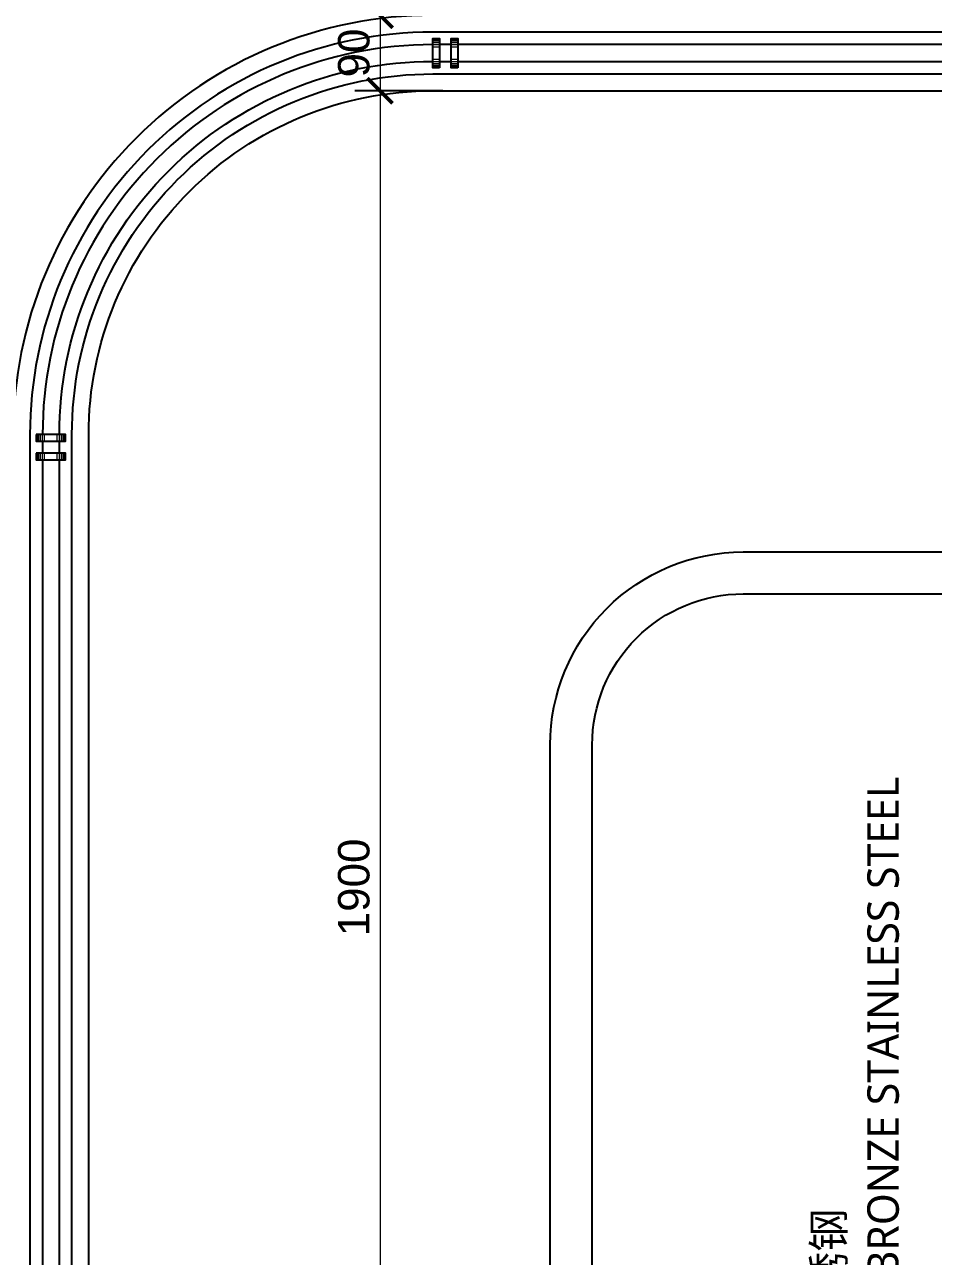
# Model space of a CAD drawing. Header units: millimetres. Extents: x 92928 to 223128, y -11456 to 21098.
# Drawn here: x 191929 to 193012, y 16918 to 18386 of the extents above; entities that cross this region are included whole.
import ezdxf
from ezdxf import colors
from ezdxf.entities.mleader import LeaderData, LeaderLine
from ezdxf.enums import TextEntityAlignment as Align
from ezdxf.math import Vec2, Vec3

# ---------------------------------------------------------------- set-up
doc = ezdxf.new("R2010")
doc.units = ezdxf.units.MM
doc.set_wipeout_variables(frame=1)
doc.linetypes.add('DOT', pattern=[6.35, 0, -6.35])
doc.layers.get('Defpoints').update_dxf_attribs({"color": 250})
for name, color, linetype, lineweight in [('_ACM-A-ANNO-DIMS', 2, 'Continuous', 13), ('_ACM-A-ANNO-DIMS @ 15', 2, 'Continuous', 13), ('_ACM-A-DETL-THIN', 2, 'Continuous', 9)]:
    doc.layers.add(name, color=color, linetype=linetype, lineweight=lineweight)
doc.layers.add('I-PL-IDS-MILL', color=40, linetype='Continuous')
doc.layers.add('WALL TYPE$0$G-ANNO-NOTE-CH', color=7, linetype='Continuous')
doc.styles.add('Arial', font='ARIALUNI.ttf')
doc.styles.add('WALL TYPE$0$Aecom Chinese', font='Microsoft YaHei.ttf')
doc.dimstyles.new('Aec-Arch-M-注释性', dxfattribs={"dimscale": 2, "dimtxt": 2.5, "dimasz": 2, "dimexe": 2, "dimexo": 2, "dimgap": 0.8, "dimtad": 1, "dimdec": 0, "dimrnd": 5, "dimzin": 3, "dimdsep": 46, "dimtxsty": 'Arial', "dimblk": 'WALL TYPE$0$_ArchTick', "dimcen": 2.5, "dimdle": 2, "dimclrd": 256, "dimclrt": 256, "dimazin": 2, "dimtfac": 0.75, "dimtdec": 0, "dimtix": 1, "dimtmove": 2, "dimatfit": 2, "dimfxl": 5, "dimfxlon": 1, "dimtolj": 1, "dimtzin": 0, "dimlwd": -1, "dimarcsym": 0})

# ---------------------------------------------------------------- blocks, each defined once
blk = doc.blocks.new('WALL TYPE$0$_ArchTick')
at = {"color": 0, "linetype": 'ByBlock', "const_width": 0.15}
blk.add_lwpolyline([(-0.5, -0.5), (0.5, 0.5)], dxfattribs=at)
blk = doc.blocks.new('*D344')
at = {"layer": '_ACM-A-ANNO-DIMS', "color": 0, "lineweight": -2, "transparency": 16777216}
for p, q in [((172332.6, 20323.5), (172332.6, 20428.5)), ((174232.6, 20323.5), (174232.6, 20428.5))]:
    blk.add_line(p, q, dxfattribs=at)
at = {"layer": '_ACM-A-ANNO-DIMS', "transparency": 16777216}
blk.add_line((174262.6, 20398.5), (172302.6, 20398.5), dxfattribs=at)
at = {"layer": 'Defpoints', "color": 0, "transparency": 16777216}
for p in [(172332.6, 20398.5), (172332.6, 20195.7), (174232.6, 20195.7)]:
    blk.add_point(p, dxfattribs=at)
at = {"layer": '_ACM-A-ANNO-DIMS', "transparency": 16777216, "xscale": 30, "yscale": 30, "zscale": 30, "rotation": 180}
blk.add_blockref('WALL TYPE$0$_ArchTick', (172332.6, 20398.5), dxfattribs=at)
at = {"layer": '_ACM-A-ANNO-DIMS', "transparency": 16777216, "xscale": 30, "yscale": 30, "zscale": 30}
blk.add_blockref('WALL TYPE$0$_ArchTick', (174232.6, 20398.5), dxfattribs=at)
at = {"layer": '_ACM-A-ANNO-DIMS', "transparency": 16777216, "insert": (173282.6, 20429.6), "char_height": 37.5, "attachment_point": 5, "style": 'Arial'}
blk.add_mtext('\\A1;1900', dxfattribs=at)
blk = doc.blocks.new('*D345')
at = {"layer": '_ACM-A-ANNO-DIMS', "color": 0, "lineweight": -2, "transparency": 16777216}
for p, q in [((174232.6, 20323.5), (174232.6, 20428.5)), ((174322.6, 20323.5), (174322.6, 20428.5))]:
    blk.add_line(p, q, dxfattribs=at)
at = {"layer": '_ACM-A-ANNO-DIMS', "transparency": 16777216}
blk.add_line((174352.6, 20398.5), (174202.6, 20398.5), dxfattribs=at)
at = {"layer": 'Defpoints', "color": 0, "transparency": 16777216}
for p in [(174232.6, 20398.5), (174232.6, 20195.7), (174322.6, 20195.7)]:
    blk.add_point(p, dxfattribs=at)
at = {"layer": '_ACM-A-ANNO-DIMS', "transparency": 16777216, "xscale": 30, "yscale": 30, "zscale": 30, "rotation": 180}
blk.add_blockref('WALL TYPE$0$_ArchTick', (174232.6, 20398.5), dxfattribs=at)
at = {"layer": '_ACM-A-ANNO-DIMS', "transparency": 16777216, "xscale": 30, "yscale": 30, "zscale": 30}
blk.add_blockref('WALL TYPE$0$_ArchTick', (174322.6, 20398.5), dxfattribs=at)
at = {"layer": '_ACM-A-ANNO-DIMS', "transparency": 16777216, "insert": (174277.6, 20429.6), "char_height": 37.5, "attachment_point": 5, "style": 'Arial'}
blk.add_mtext('\\A1;90', dxfattribs=at)
blk = doc.blocks.new('*D346')
at = {"layer": '_ACM-A-ANNO-DIMS', "color": 0, "lineweight": -2, "transparency": 16777216}
for p, q in [((174322.6, 20323.5), (174322.6, 20428.5)), ((174837.6, 20323.5), (174837.6, 20428.5))]:
    blk.add_line(p, q, dxfattribs=at)
at = {"layer": '_ACM-A-ANNO-DIMS', "transparency": 16777216}
blk.add_line((174867.6, 20398.5), (174292.6, 20398.5), dxfattribs=at)
at = {"layer": 'Defpoints', "color": 0, "transparency": 16777216}
for p in [(174322.6, 20398.5), (174322.6, 20195.7), (174837.6, 20195.7)]:
    blk.add_point(p, dxfattribs=at)
at = {"layer": '_ACM-A-ANNO-DIMS', "transparency": 16777216, "xscale": 30, "yscale": 30, "zscale": 30, "rotation": 180}
blk.add_blockref('WALL TYPE$0$_ArchTick', (174322.6, 20398.5), dxfattribs=at)
at = {"layer": '_ACM-A-ANNO-DIMS', "transparency": 16777216, "xscale": 30, "yscale": 30, "zscale": 30}
blk.add_blockref('WALL TYPE$0$_ArchTick', (174837.6, 20398.5), dxfattribs=at)
at = {"layer": '_ACM-A-ANNO-DIMS', "transparency": 16777216, "insert": (174580.1, 20429.6), "char_height": 37.5, "attachment_point": 5, "style": 'Arial'}
blk.add_mtext('\\A1;515', dxfattribs=at)
blk = doc.blocks.new('WHA12202707')
at = {"transparency": 16777216}
for p, q in [((2.381, 2.381), (0, 0)), ((11.906, 2.381), (2.381, 2.381)), ((11.906, 2.381), (14.287, 0)), ((2.381, -2.381), (0, 0)), ((11.906, -2.381), (14.287, 0)), ((2.381, -2.381), (11.906, -2.381))]:
    blk.add_line(p, q, dxfattribs=at)
at = {"transparency": 16777216, "style": 'WALL TYPE$0$Aecom Chinese'}
blk.add_attdef('英文2', (0.492, -14.583), '', height=2.5, dxfattribs=at)
at = {"layer": 'WALL TYPE$0$G-ANNO-NOTE-CH', "transparency": 16777216, "style": 'WALL TYPE$0$Aecom Chinese'}
blk.add_attdef('编号', text='', height=2.5, dxfattribs=at).set_placement((7.101, 0), align=Align.MIDDLE)
for tag, p in [('中文', (0.538, -5.179)), ('英文', (0.492, -9.507))]:
    blk.add_attdef(tag, text='', height=2.5, dxfattribs=at).set_placement(p, align=Align.MIDDLE_LEFT)
blk = doc.blocks.new('*U267')
at = {"color": 250}
for p, q in [((0, 8), (0, 0)), ((2.6, 8), (2.6, 0)), ((5, 8), (5, 0)), ((7.1, 8), (7.1, 0)), ((8.7, 8), (8.7, 0)), ((9.7, 8), (9.7, 0)), ((10, 8), (10, 0))]:
    blk.add_line(p, q, dxfattribs=at)
blk = doc.blocks.new('K_47')
at = {"color": 8, "linetype": 'DOT', "ltscale": 1000}
for points in [[(0, 7.5), (8, 7.5), (8, -27.5), (0, -27.5)], [(22, 7.5), (30, 7.5), (30, -27.5), (22, -27.5)]]:
    blk.add_wipeout(points, dxfattribs=at)
at = {"layer": 'I-PL-IDS-MILL'}
for points in [[(0, 7.5), (8, 7.5), (8, -27.5), (0, -27.5)], [(22, 7.5), (30, 7.5), (30, -27.5), (22, -27.5)]]:
    blk.add_lwpolyline(points, close=True, dxfattribs=at)
at = {"layer": '_ACM-A-DETL-THIN', "xscale": -1, "rotation": 270}
for p in [(0, -2.5), (22, -2.5)]:
    blk.add_blockref('*U267', p, dxfattribs=at)
at = {"layer": '_ACM-A-DETL-THIN', "rotation": 270}
for p in [(0, -17.5), (22, -17.5)]:
    blk.add_blockref('*U267', p, dxfattribs=at)
blk = doc.blocks.new('K_1224000099')
at = {"layer": 'I-PL-IDS-MILL'}
for points in [[(3170.7, -3110.7, 0.5221), (3440, -2923.1), (3440, -2173.1, 0.414214), (2940, -1673.1), (-2940, -1673.1, 0.414214), (-3440, -2173.1), (-3440, -2923.1, 0.5221), (-3170.7, -3110.7, 0.5221)], [(3161, -3084.9, 0.554397), (3420, -2923.1), (3420, -2173.1, 0.414214), (2940, -1693.1), (-2940, -1693.1, 0.414214), (-3420, -2173.1), (-3420, -2923.1, 0.554397), (-3161, -3084.9)], [(-3183, -3039.9, -0.554397), (-3370, -2923.1), (-3370, -2173.1, -0.414214), (-2940, -1743.1), (2940, -1743.1, -0.414214), (3370, -2173.1), (3370, -2923.1, -0.554397), (3183, -3039.9)], [(-3210.5, -3029.1, -0.496077), (-3350, -2923.1), (-3350, -2173.1, -0.414214), (-2940, -1763.1), (2940, -1763.1, -0.414214), (3350, -2173.1), (3350, -2923.1, -0.496077), (3210.5, -3029.1)], [(-3176.7, -3052.8), (-2900, -3052.8, 0.414214), (-2800, -2952.8), (-2800, -2543.1, -0.414214), (-2570, -2313.1), (2570, -2313.1, -0.414214), (2800, -2543.1), (2800, -2952.8, 0.414214), (2900, -3052.8), (3176.7, -3052.8)]]:
    blk.add_lwpolyline(points, format="xyb", dxfattribs=at)
at = {"layer": 'I-PL-IDS-MILL', "color": 8}
blk.add_lwpolyline([(-3316.8, -3046.1, -0.258654), (-3385, -2923.1), (-3385, -2173.1, -0.414214), (-2940, -1728.1), (2940, -1728.1, -0.414214), (3385, -2173.1), (3385, -2923.1, -0.258654), (3316.8, -3046.1), (3327.4, -3063, 0.258654), (3405, -2923.1), (3405, -2173.1, 0.414214), (2940, -1708.1), (-2940, -1708.1, 0.414214), (-3405, -2173.1), (-3405, -2923.1, 0.258654), (-3327.4, -3063)], format="xyb", close=True, dxfattribs=at)
blk.add_lwpolyline([(-3152.3, -3102.8), (-2900, -3102.8, 0.414214), (-2750, -2952.8), (-2750, -2543.1, -0.414214), (-2570, -2363.1), (2570, -2363.1, -0.414214), (2750, -2543.1), (2750, -2952.8, 0.414214), (2900, -3102.8), (3152.3, -3102.8)], format="xyb", dxfattribs=at)
at = {"layer": '_ACM-A-ANNO-DIMS @ 15'}
for base, p1, p2, picture, middle in [((1450, -2110.4), (3350, -2313.1), (1450, -2313.1), '*D344', (2400, -2079.2)), ((3350, -2110.4), (3440, -2313.1), (3350, -2313.1), '*D345', (3395, -2079.2)), ((3440, -2110.4), (3955, -2313.1), (3440, -2313.1), '*D346', (3697.5, -2079.2))]:
    dim = blk.add_linear_dim(base=base, p1=p1, p2=p2, dimstyle='Aec-Arch-M-注释性', override={"dimscale": 15, "dimzin": 8, "dimtix": 1, "dimtofl": 1, "dimtmove": 2, "dimatfit": 2}, dxfattribs=at)
    dim.commit()
    dim.dimension.update_dxf_attribs({"geometry": picture, "text_midpoint": middle, "insert": (-170882.6, -22508.8)})
ml = blk.add_multileader_block('Standard', dxfattribs=at)
ml.set_content('WHA12202707', color=256, scale=15)
ml.set_attribute('编号', 'MT-01', width=0)
ml.set_attribute('中文', '古铜色不锈钢', width=0)
ml.set_attribute('英文', 'ANTIQUE BRONZE STAINLESS STEEL', width=0)
ml.set_attribute('英文2', '', width=0)
ml.set_leader_properties(color=2)
ml.build(insert=Vec2(0, 0))
ml.multileader.update_dxf_attribs({"text_right_attachment_type": 6, "dogleg_length": 0.36, "arrow_head_size": 30, "scale": 15})
ctx = ml.context
ctx.base_point, ctx.scale, ctx.char_height, ctx.arrow_head_size, ctx.landing_gap_size, ctx.plane_origin = Vec3(1701.9, -2567.2), 15, 1125, 30, 1.35, Vec3(4239.4, -7538.5)
ctx.right_attachment = 6
notes = []
notes.append((ctx, [(0, (1, 1, 0), (1630.8, -2567.2), (1, 0), 71.1, [(1, [(1630.8, -1218.2)], 0, [])])]))
ctx.block.insert = Vec3(1701.9, -2567.2)
for ctx, leaders in notes:
    for number, flags, end, landing, length, lines in leaders:
        leader = LeaderData()
        leader.index, (leader.has_last_leader_line, leader.has_dogleg_vector, leader.attachment_direction) = number, flags
        leader.last_leader_point, leader.dogleg_vector, leader.dogleg_length = Vec3(end), Vec3(landing), length
        for number, points, colour, breaks in lines:
            line = LeaderLine()
            line.index, line.vertices, line.color, line.breaks = number, Vec3.list(points), colors.encode_raw_color(colour), breaks
            leader.lines.append(line)
        ctx.leaders.append(leader)
at = {"xscale": -1}
blk.add_blockref('K_47', (2940, -1708.1), dxfattribs=at)
at = {"rotation": 90.00000000000001}
blk.add_blockref('K_47', (3385, -2203.1), dxfattribs=at)

msp = doc.modelspace()

# ---------------------------------------------------------------- block references
at = {"rotation": 90}
msp.add_blockref('K_1224000099', (190242.4, 14957.6), dxfattribs=at)

doc.saveas('drawing.dxf')
